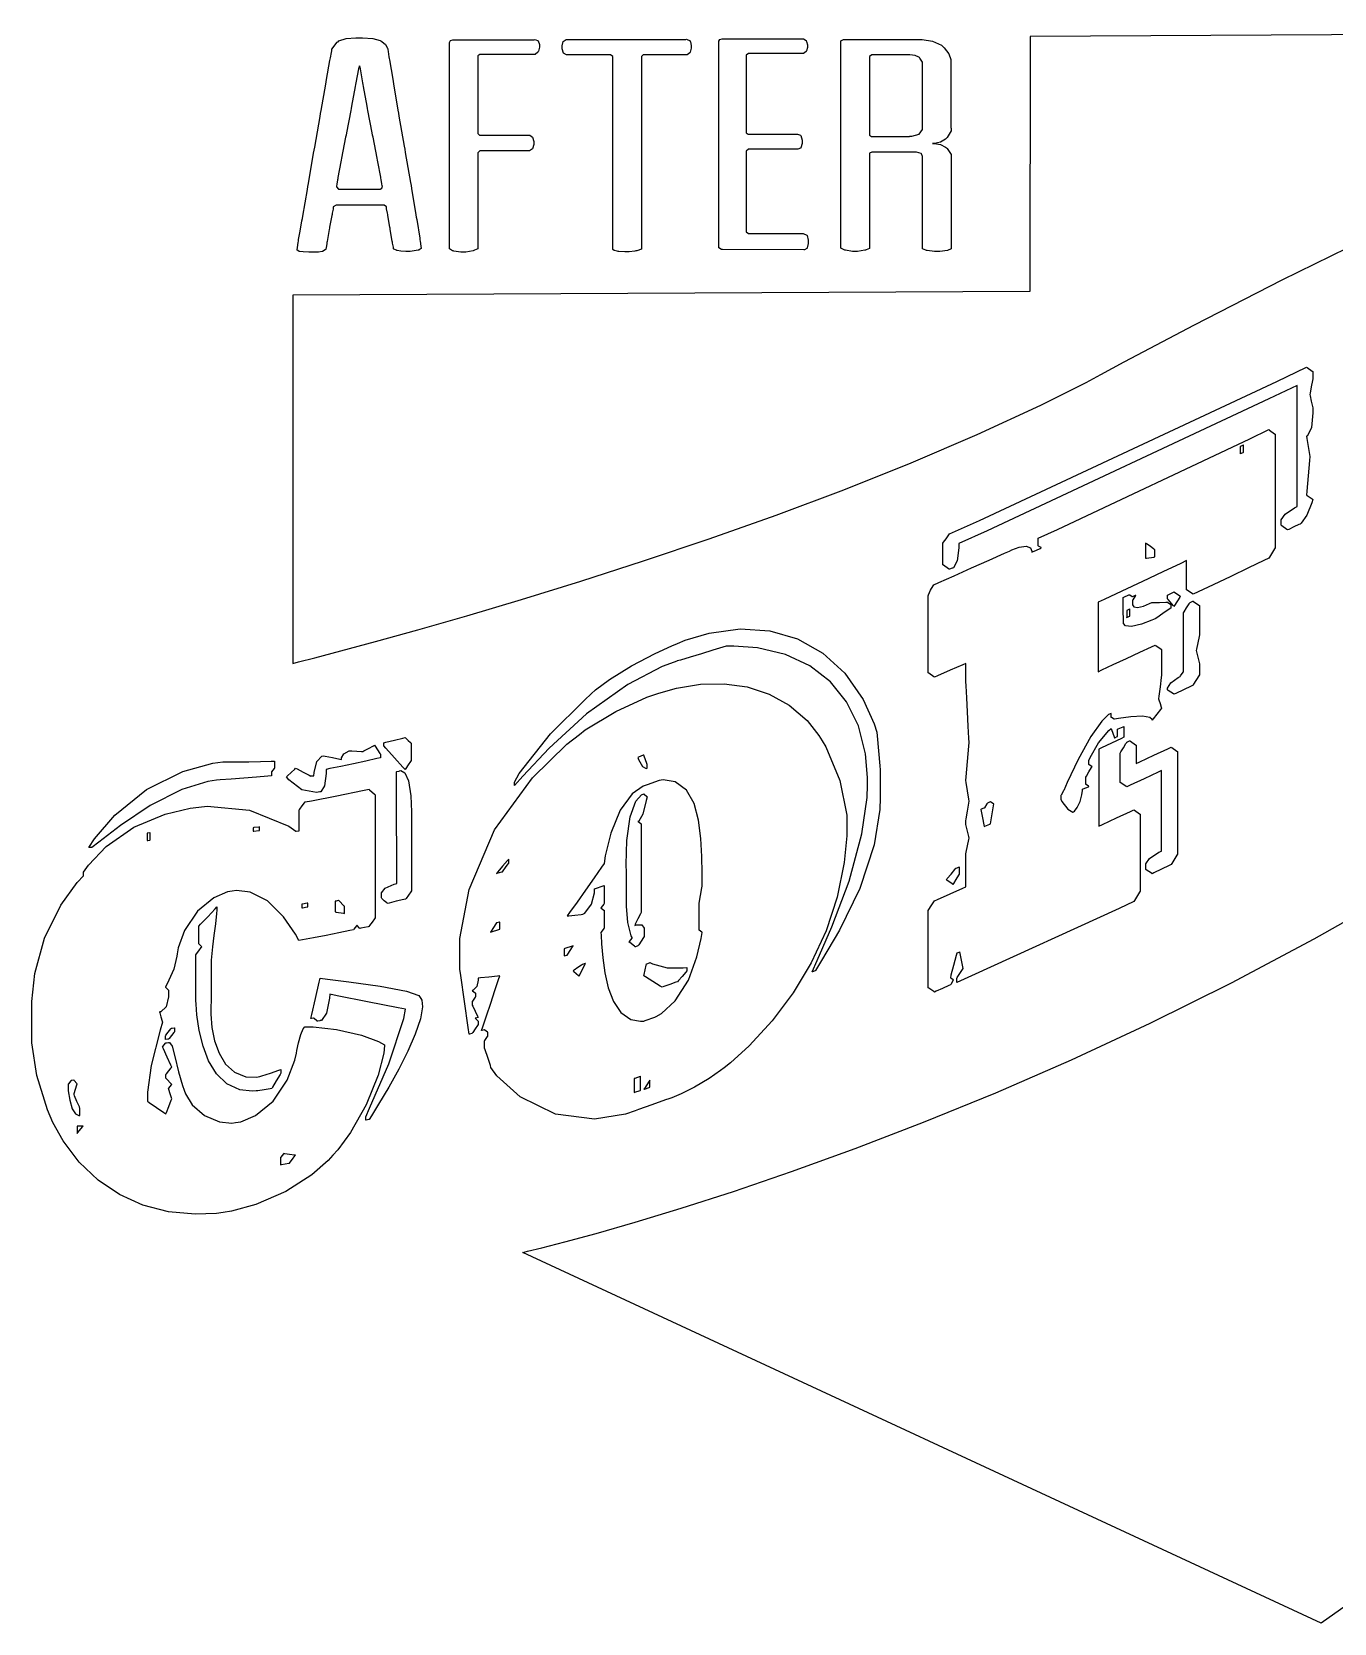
# Model space of a CAD drawing. Extents: x 65 to 293, y 45 to 314.
# Drawn here: x 65.6 to 181.3, y 45.1 to 186.5 of the extents above; entities that cross this region are included whole.
import ezdxf

# ---------------------------------------------------------------- set-up
doc = ezdxf.new("R2010")
doc.units = 0
doc.header["$MEASUREMENT"] = 0

msp = doc.modelspace()

# ---------------------------------------------------------------- linework, layer by layer
at = {"color": 40}
for points in [[(229.235, 186.513), (154.27, 186.09), (154.234, 163.442), (88.7596, 163.124), (88.7596, 130.387), (88.7596, 130.387), (89.2623, 130.514), (90.715, 130.885), (93.0257, 131.491), (96.1072, 132.322), (99.8664, 133.367), (104.218, 134.616), (109.07, 136.059), (114.336, 137.685), (119.923, 139.485), (125.742, 141.447), (131.706, 143.563), (137.724, 145.821), (143.706, 148.211), (149.564, 150.721), (155.208, 153.345), (159.229, 155.36), (160.55, 156.068), (162.624, 157.185), (168.879, 160.475), (176.667, 164.458), (183.917, 168.035)], [(269.486, 108.267), (180.129, 45.0854), (109.185, 78.0341), (109.185, 78.0341), (109.185, 78.0341), (109.619, 78.136), (110.885, 78.4447), (112.934, 78.9725), (115.713, 79.7278), (119.169, 80.7212), (123.249, 81.9616), (127.901, 83.4609), (133.076, 85.2276), (138.719, 87.2712), (144.779, 89.6013), (151.204, 92.2306), (157.94, 95.1646), (164.937, 98.4169), (172.143, 101.995), (179.506, 105.912), (185.123, 109.079)]]:
    msp.add_lwpolyline(points, dxfattribs=at)
at = {"color": 7}
for points in [[(94.6506, 185.984), (94.9523, 185.984), (95.8578, 185.91), (96.5108, 185.746), (96.5909, 185.702), (96.6791, 185.649), (96.9959, 185.377), (97.1723, 185.068), (97.1903, 184.996), (97.1903, 184.937), (97.2206, 184.759), (97.3046, 184.282), (97.3307, 184.15), (97.3571, 184.018), (97.6478, 182.316), (97.6835, 182.104), (97.718, 181.893), (98.0983, 179.546), (98.1424, 179.281), (98.1865, 179.017), (98.6536, 176.346), (98.7076, 176.072), (98.7517, 175.799), (99.2269, 173.118), (99.271, 172.861), (99.3151, 172.597), (99.6943, 170.251), (99.7299, 170.039), (99.7645, 169.836), (100.03, 168.161), (100.048, 168.028), (100.065, 167.906), (100.127, 167.455), (100.153, 167.253), (100.153, 167.253), (100.153, 167.253), (99.9864, 167.128), (99.9423, 167.11), (99.8982, 167.094), (99.1898, 167.004), (98.9542, 167.004), (98.8039, 167.004), (98.3576, 167.028), (98.0362, 167.068), (98.002, 167.076), (97.966, 167.094), (97.7276, 167.209), (97.7194, 167.217), (97.7194, 167.217), (97.6919, 167.372), (97.6298, 167.72), (97.6133, 167.816), (97.5953, 167.914), (97.4189, 168.936), (97.4026, 169.051), (97.3847, 169.166), (97.2069, 170.189), (97.1903, 170.285), (97.1723, 170.384), (97.0841, 170.787), (97.0841, 170.921), (97.0746, 170.957), (96.8692, 171.097), (96.8015, 171.097), (92.7104, 171.097), (92.6222, 171.097), (92.3576, 170.965), (92.3576, 170.921), (92.3576, 170.762), (92.268, 170.384), (92.2514, 170.285), (92.2334, 170.189), (92.0214, 169.166), (92.0048, 169.051), (91.9868, 168.936), (91.809, 167.88), (91.7924, 167.782), (91.7744, 167.685), (91.7127, 167.337), (91.6862, 167.181), (91.6862, 167.181), (91.6767, 167.164), (91.4495, 167.022), (91.4054, 167.004), (91.3694, 166.988), (91.0332, 166.944), (90.5178, 166.934), (90.3471, 166.934), (90.1788, 166.934), (89.6758, 166.958), (89.3576, 166.996), (89.323, 167.004), (89.2874, 167.014), (89.1466, 167.113), (89.1466, 167.146), (89.1466, 167.146), (89.1727, 167.35), (89.2348, 167.799), (89.2528, 167.922), (89.2694, 168.046), (89.4016, 168.796), (89.5696, 169.722), (89.6056, 169.933), (89.6401, 170.137), (90.0546, 172.49), (90.0987, 172.755), (90.1428, 173.02), (90.6103, 175.719), (90.6639, 176), (90.708, 176.275), (91.1849, 178.983), (91.229, 179.247), (91.2731, 179.512), (91.6862, 181.866), (91.7222, 182.069), (91.7568, 182.281), (92.0475, 183.957), (92.075, 184.08), (92.1011, 184.212), (92.184, 184.671), (92.2154, 184.836), (92.2154, 184.892), (92.2334, 184.971), (92.7005, 185.587), (92.7806, 185.631), (92.8592, 185.703), (93.4903, 185.914), (94.3599, 185.984), (94.6506, 185.984)], [(110.666, 185.279), (110.666, 185.146), (110.578, 184.793), (110.56, 184.749), (110.542, 184.705), (110.29, 184.503), (110.207, 184.503), (105.445, 184.503), (105.383, 184.503), (105.198, 184.37), (105.198, 184.326), (105.198, 177.517), (105.198, 177.473), (105.356, 177.341), (105.41, 177.341), (109.75, 177.341), (109.828, 177.341), (110.067, 177.161), (110.173, 176.768), (110.173, 176.635), (110.173, 176.505), (110.061, 176.112), (109.801, 175.93), (109.714, 175.93), (105.445, 175.93), (105.383, 175.93), (105.198, 175.773), (105.198, 175.719), (105.198, 167.287), (105.198, 167.235), (104.906, 167.094), (104.845, 167.076), (104.783, 167.05), (104.142, 166.934), (103.929, 166.934), (103.699, 166.934), (103.072, 167.024), (103.011, 167.04), (102.957, 167.058), (102.694, 167.23), (102.694, 167.287), (102.694, 185.525), (102.694, 185.578), (102.777, 185.733), (102.979, 185.808), (103.047, 185.808), (110.207, 185.808), (110.284, 185.826), (110.556, 185.716), (110.666, 185.389), (110.666, 185.279)], [(124.072, 185.667), (124.088, 185.633), (124.142, 185.288), (124.142, 185.172), (124.142, 185.05), (124.054, 184.715), (124.037, 184.679), (124.019, 184.645), (123.793, 184.467), (123.719, 184.467), (119.944, 184.467), (119.891, 184.467), (119.732, 184.335), (119.732, 184.29), (119.732, 167.253), (119.732, 167.2), (119.318, 167.05), (119.239, 167.04), (119.159, 167.024), (118.637, 166.97), (118.463, 166.97), (118.259, 166.97), (117.73, 166.996), (117.651, 167.004), (117.571, 167.014), (117.303, 167.068), (117.192, 167.153), (117.192, 167.181), (117.192, 184.29), (117.192, 184.335), (116.98, 184.467), (116.91, 184.467), (113.171, 184.467), (113.079, 184.467), (112.804, 184.631), (112.677, 185.011), (112.677, 185.138), (112.677, 185.27), (112.787, 185.663), (113.047, 185.844), (113.135, 185.844), (123.685, 185.844), (123.737, 185.853), (124.054, 185.703), (124.072, 185.667)], [(134.444, 168.415), (134.461, 168.399), (134.549, 167.99), (134.549, 167.852), (134.549, 167.711), (134.461, 167.314), (134.444, 167.287), (134.426, 167.261), (134.228, 167.146), (134.162, 167.146), (126.93, 167.181), (126.85, 167.181), (126.611, 167.313), (126.611, 167.357), (126.611, 185.631), (126.611, 185.68), (126.694, 185.821), (126.897, 185.878), (126.964, 185.878), (134.056, 185.878), (134.134, 185.878), (134.355, 185.729), (134.372, 185.702), (134.39, 185.667), (134.479, 185.35), (134.479, 185.244), (134.479, 185.13), (134.39, 184.821), (134.372, 184.785), (134.355, 184.751), (134.13, 184.573), (134.056, 184.573), (129.293, 184.573), (129.231, 184.573), (129.046, 184.441), (129.046, 184.397), (129.046, 177.588), (129.046, 177.544), (129.203, 177.411), (129.257, 177.411), (133.597, 177.411), (133.597, 177.411), (133.852, 177.324), (133.879, 177.307), (133.905, 177.289), (134.02, 176.88), (134.02, 176.742), (134.02, 176.601), (133.905, 176.195), (133.879, 176.177), (133.852, 176.16), (133.634, 176.072), (133.562, 176.072), (129.329, 176.072), (129.257, 176.072), (129.046, 175.913), (129.046, 175.86), (129.046, 168.768), (129.046, 168.724), (129.257, 168.592), (129.329, 168.592), (134.056, 168.592), (134.108, 168.576), (134.426, 168.433), (134.444, 168.415)], [(147.249, 177.94), (147.249, 177.72), (146.896, 177.13), (146.826, 177.058), (146.754, 176.98), (146.301, 176.711), (145.767, 176.601), (145.591, 176.601), (145.767, 176.601), (146.301, 176.5), (146.754, 176.275), (146.826, 176.213), (146.896, 176.152), (147.249, 175.616), (147.249, 175.437), (147.249, 167.287), (147.249, 167.233), (146.935, 167.068), (146.244, 167.004), (146.014, 167.004), (145.776, 167.004), (145.123, 167.068), (145.062, 167.076), (145, 167.094), (144.709, 167.239), (144.709, 167.287), (144.709, 175.331), (144.709, 175.419), (144.621, 175.667), (144.603, 175.683), (144.585, 175.711), (144.176, 175.824), (144.04, 175.824), (140.265, 175.824), (140.193, 175.824), (139.983, 175.719), (139.983, 175.683), (139.983, 167.287), (139.983, 167.243), (139.69, 167.128), (139.63, 167.11), (139.568, 167.094), (138.926, 167.004), (138.712, 167.004), (138.482, 167.004), (137.848, 167.094), (137.796, 167.11), (137.734, 167.128), (137.443, 167.275), (137.443, 167.323), (137.443, 185.667), (137.443, 185.711), (137.68, 185.844), (137.76, 185.844), (144.356, 185.844), (144.668, 185.844), (145.603, 185.685), (146.385, 185.315), (146.509, 185.208), (146.631, 185.104), (147.046, 184.565), (147.215, 184.042), (147.215, 183.867), (147.215, 177.94), (147.249, 177.94)], [(143.545, 177.235), (143.763, 177.235), (144.418, 177.421), (144.709, 177.838), (144.709, 177.976), (144.709, 183.691), (144.709, 183.823), (144.471, 184.186), (144.427, 184.22), (144.382, 184.264), (144.038, 184.41), (143.589, 184.467), (143.44, 184.467), (140.265, 184.467), (140.193, 184.467), (139.983, 184.335), (139.983, 184.29), (139.983, 177.377), (139.983, 177.333), (140.167, 177.201), (140.229, 177.201), (143.545, 177.201), (143.545, 177.235)], [(96.4487, 172.544), (96.5055, 172.544), (96.6777, 172.619), (96.7133, 172.782), (96.6971, 172.825), (96.6971, 172.825), (96.6692, 173.003), (96.6075, 173.392), (96.5909, 173.496), (96.5729, 173.603), (96.3069, 174.952), (96.2724, 175.118), (96.2462, 175.286), (95.8935, 177.139), (95.8494, 177.341), (95.8137, 177.545), (95.425, 179.512), (95.3904, 179.704), (95.3548, 179.899), (95.0295, 181.663), (95.0034, 181.821), (94.9759, 181.981), (94.773, 183.216), (94.7568, 183.304), (94.7469, 183.34), (94.6849, 183.48), (94.6849, 183.48), (94.6753, 183.472), (94.6146, 183.347), (94.6146, 183.304), (94.5967, 183.216), (94.3666, 181.981), (94.3321, 181.821), (94.306, 181.663), (93.9793, 179.899), (93.9451, 179.704), (93.9091, 179.512), (93.5302, 177.545), (93.4861, 177.341), (93.442, 177.139), (93.0892, 175.286), (93.0631, 175.118), (93.0356, 174.952), (92.771, 173.576), (92.7446, 173.46), (92.7269, 173.356), (92.6648, 172.967), (92.6401, 172.791), (92.6401, 172.791), (92.6401, 172.73), (92.8247, 172.544), (92.8867, 172.544), (96.4487, 172.544)], [(147.108, 141.887), (149.771, 143.077), (176.195, 155.443), (178.822, 156.704), (178.875, 156.669), (179.334, 156.361), (179.388, 156.317), (179.388, 156.158), (179.388, 155.801), (179.388, 155.681), (179.36, 155.54), (179.246, 154.976), (179.131, 154.412), (179.105, 154.27), (179.131, 154.156), (179.246, 153.688), (179.36, 153.221), (179.388, 153.106), (179.388, 152.663), (179.25, 151.334), (178.919, 150.61), (178.822, 150.566), (178.849, 150.381), (178.963, 149.654), (179.077, 148.942), (179.105, 148.766), (179.077, 148.423), (178.963, 147.056), (178.849, 145.689), (178.822, 145.344), (178.875, 145.31), (179.334, 145), (179.388, 144.956), (179.299, 144.665), (178.835, 143.546), (178.355, 142.849), (178.259, 142.769), (178.143, 142.717), (177.694, 142.506), (177.245, 142.294), (177.13, 142.24), (177.076, 142.284), (176.617, 142.619), (176.565, 142.663), (176.565, 142.743), (176.565, 142.922), (176.565, 142.981), (176.565, 143.147), (176.912, 143.638), (177.738, 144.207), (177.976, 144.322), (177.976, 147.012), (177.976, 153.064), (177.976, 155.082), (175.479, 153.891), (150.442, 142.171), (147.92, 141.041), (147.92, 140.659), (147.782, 139.511), (147.452, 138.89), (147.355, 138.854), (147.327, 138.846), (147.099, 138.757), (147.072, 138.748), (147.019, 138.792), (146.561, 139.101), (146.509, 139.135), (146.509, 139.379), (146.509, 140.106), (146.509, 140.834), (146.509, 141.075), (146.57, 141.147), (146.808, 141.456), (147.046, 141.799), (147.108, 141.887)], [(145.697, 137.371), (146.148, 137.574), (147.504, 138.179), (149.067, 138.872), (150.628, 139.565), (151.984, 140.168), (152.436, 140.37), (152.644, 140.466), (153.294, 140.702), (153.912, 140.794), (154.285, 140.649), (154.41, 140.361), (154.41, 140.265), (154.489, 140.301), (154.821, 140.445), (155.17, 140.608), (155.258, 140.652), (155.23, 140.67), (155.002, 140.812), (154.976, 140.829), (154.976, 140.997), (154.976, 141.374), (154.976, 141.5), (156.686, 142.294), (173.769, 150.345), (175.471, 151.165), (175.524, 151.121), (175.982, 150.786), (176.036, 150.742), (176.036, 148.22), (176.036, 142.544), (176.036, 140.652), (175.982, 140.564), (175.524, 139.824), (175.471, 139.736), (175.019, 139.517), (173.664, 138.862), (172.102, 138.118), (170.539, 137.379), (169.184, 136.738), (168.734, 136.525), (168.68, 136.561), (168.221, 136.879), (168.169, 136.914), (168.169, 137.238), (168.169, 138.206), (168.169, 139.194), (168.169, 139.524), (167.641, 139.276), (166.056, 138.529), (164.235, 137.672), (162.414, 136.816), (160.83, 136.069), (160.302, 135.819), (160.302, 135.048), (160.302, 132.733), (160.302, 130.418), (160.302, 129.646), (160.639, 129.806), (161.656, 130.284), (162.829, 130.828), (164.007, 131.373), (165.038, 131.851), (165.383, 132.009), (165.435, 131.975), (165.892, 131.658), (165.946, 131.622), (165.946, 131.335), (165.946, 130.476), (165.946, 129.615), (165.946, 129.329), (165.92, 129.118), (165.806, 128.288), (165.691, 127.459), (165.665, 127.247), (165.691, 127.158), (165.806, 126.824), (165.92, 126.489), (165.946, 126.401), (165.858, 126.296), (165.523, 125.871), (165.188, 125.448), (165.1, 125.342), (165.1, 125.404), (164.888, 125.587), (164.257, 125.683), (163.209, 125.626), (162.111, 125.476), (161.749, 125.413), (161.721, 125.43), (161.492, 125.572), (161.466, 125.589), (161.466, 125.677), (161.466, 125.876), (161.466, 125.942), (161.228, 125.835), (160.627, 125.256), (159.644, 123.883), (158.524, 121.83), (157.565, 119.789), (157.269, 119.098), (157.241, 119.054), (157.012, 118.684), (156.986, 118.64), (156.986, 118.561), (156.986, 118.382), (156.986, 118.321), (157.074, 118.118), (157.603, 117.414), (158.061, 117.166), (158.115, 117.192), (158.215, 117.259), (158.449, 117.567), (158.706, 118.12), (158.869, 118.711), (158.926, 119.08), (158.926, 119.203), (158.979, 119.231), (159.438, 119.425), (159.492, 119.451), (159.464, 119.469), (159.235, 119.61), (159.209, 119.628), (159.209, 119.786), (159.209, 120.143), (159.209, 120.261), (159.261, 120.359), (159.49, 120.738), (159.719, 121.118), (159.772, 121.215), (159.746, 121.233), (159.518, 121.374), (159.492, 121.392), (159.492, 121.48), (159.492, 121.678), (159.492, 121.744), (159.606, 122.035), (160.332, 123.332), (161.254, 124.416), (161.466, 124.601), (161.492, 124.513), (161.607, 124.178), (161.721, 123.843), (161.749, 123.755), (161.775, 123.764), (162.004, 123.879), (162.031, 123.895), (162.031, 124.055), (162.031, 124.412), (162.031, 124.531), (162.083, 124.558), (162.541, 124.751), (162.595, 124.777), (162.595, 124.54), (162.595, 124.004), (162.595, 123.825), (162.374, 123.72), (161.484, 123.296), (160.594, 122.873), (160.373, 122.767), (160.373, 121.908), (160.373, 119.333), (160.373, 116.776), (160.373, 115.923), (160.682, 116.065), (161.925, 116.647), (163.168, 117.228), (163.477, 117.369), (163.529, 117.335), (163.988, 117.017), (164.042, 116.982), (164.042, 116.13), (164.042, 113.573), (164.042, 110.997), (164.042, 110.137), (163.988, 110.049), (163.529, 109.309), (163.477, 109.221), (162.172, 108.613), (149.057, 102.606), (147.744, 102.023), (147.744, 102.111), (147.744, 102.31), (147.744, 102.376), (147.796, 102.464), (148.025, 102.817), (148.253, 103.17), (148.307, 103.258), (148.281, 103.408), (148.167, 103.999), (148.052, 104.59), (148.026, 104.739), (147.998, 104.731), (147.77, 104.644), (147.744, 104.635), (147.69, 104.414), (147.461, 103.54), (147.231, 102.666), (147.179, 102.446), (147.205, 102.43), (147.434, 102.288), (147.461, 102.27), (147.434, 102.225), (147.205, 101.856), (147.179, 101.812), (147.037, 101.75), (146.473, 101.495), (145.908, 101.239), (145.767, 101.177), (145.714, 101.221), (145.256, 101.53), (145.204, 101.564), (145.204, 102.417), (145.204, 104.975), (145.204, 107.55), (145.204, 108.409), (145.256, 108.497), (145.485, 108.85), (145.714, 109.203), (145.767, 109.291), (146.049, 109.415), (147.173, 109.908), (148.281, 110.403), (148.555, 110.526), (148.555, 110.892), (148.555, 111.99), (148.555, 113.089), (148.555, 113.454), (148.582, 113.596), (148.696, 114.16), (148.81, 114.724), (148.836, 114.865), (148.81, 114.989), (148.696, 115.465), (148.582, 115.941), (148.555, 116.064), (148.555, 116.144), (148.555, 116.321), (148.555, 116.381), (148.582, 116.557), (148.696, 117.263), (148.81, 117.968), (148.836, 118.145), (148.81, 118.331), (148.696, 119.063), (148.582, 119.796), (148.555, 119.98), (148.582, 120.315), (148.696, 121.66), (148.81, 123.023), (148.836, 123.366), (148.819, 123.729), (148.762, 124.816), (148.696, 126.066), (148.628, 127.316), (148.572, 128.403), (148.555, 128.764), (148.555, 128.971), (148.555, 129.589), (148.555, 130.189), (148.555, 130.387), (148.273, 130.265), (147.147, 129.77), (146.04, 129.276), (145.767, 129.153), (145.714, 129.197), (145.256, 129.505), (145.204, 129.54), (145.204, 130.393), (145.204, 132.949), (145.204, 135.526), (145.204, 136.385), (145.238, 136.49), (145.411, 136.892), (145.635, 137.275), (145.697, 137.371)], [(172.931, 149.648), (172.931, 149.49), (172.931, 149.133), (172.931, 149.013), (172.957, 149.031), (173.186, 149.138), (173.214, 149.155), (173.214, 149.315), (173.214, 149.672), (173.214, 149.79), (173.186, 149.772), (172.957, 149.658), (172.931, 149.648)], [(164.501, 141.075), (164.501, 140.909), (164.501, 140.406), (164.501, 139.904), (164.501, 139.736), (164.589, 139.746), (165.258, 139.832), (165.347, 139.84), (165.347, 140.001), (165.347, 140.357), (165.347, 140.476), (165.267, 140.538), (164.936, 140.79), (164.589, 141.023), (164.501, 141.075)], [(162.524, 136.242), (162.577, 136.27), (163.036, 136.463), (163.09, 136.489), (163.116, 136.473), (163.344, 136.331), (163.372, 136.313), (163.398, 136.323), (163.627, 136.438), (163.653, 136.455), (163.627, 136.411), (163.398, 136.04), (163.372, 135.996), (163.372, 135.908), (163.372, 135.709), (163.372, 135.643), (163.372, 135.587), (163.477, 135.413), (163.794, 135.357), (164.323, 135.479), (164.882, 135.7), (165.064, 135.783), (165.24, 135.783), (165.77, 135.789), (166.333, 135.811), (166.475, 135.819), (166.502, 135.803), (166.73, 135.661), (166.758, 135.643), (166.758, 135.555), (166.758, 135.357), (166.758, 135.29), (166.616, 135.194), (166.056, 134.815), (165.515, 134.436), (165.383, 134.338), (165.079, 134.213), (164.152, 133.882), (163.27, 133.672), (162.738, 133.708), (162.56, 133.916), (162.56, 133.985), (162.55, 134.206), (162.529, 135.102), (162.524, 135.957), (162.524, 136.242)], [(166.475, 136.455), (166.528, 136.482), (166.987, 136.711), (167.04, 136.737), (167.092, 136.703), (167.551, 136.385), (167.605, 136.349), (167.551, 136.26), (167.092, 135.519), (167.04, 135.431), (166.987, 135.503), (166.528, 136.066), (166.475, 136.136), (166.475, 136.216), (166.475, 136.396), (166.475, 136.455)], [(168.451, 135.783), (168.477, 135.793), (168.706, 135.909), (168.734, 135.926), (168.786, 135.891), (169.244, 135.573), (169.297, 135.537), (169.297, 135.208), (169.297, 134.22), (169.297, 133.251), (169.297, 132.927), (169.271, 132.786), (169.157, 132.221), (169.043, 131.658), (169.017, 131.516), (169.043, 131.402), (169.157, 130.934), (169.271, 130.467), (169.297, 130.351), (169.297, 130.105), (169.297, 129.55), (169.297, 129.363), (169.244, 129.275), (168.786, 128.535), (168.734, 128.447), (168.566, 128.368), (167.886, 128.042), (167.207, 127.715), (167.04, 127.635), (166.987, 127.671), (166.528, 127.988), (166.475, 128.022), (166.475, 128.184), (166.762, 128.663), (167.419, 129.135), (167.605, 129.223), (167.632, 129.267), (167.86, 129.602), (167.886, 129.646), (167.886, 129.997), (167.886, 131.047), (167.886, 132.257), (167.886, 133.466), (167.886, 134.517), (167.886, 134.867), (167.939, 134.955), (168.155, 135.314), (168.389, 135.687), (168.451, 135.783)], [(162.843, 135.078), (162.843, 134.92), (162.843, 134.564), (162.843, 134.444), (162.869, 134.454), (163.098, 134.568), (163.124, 134.585), (163.124, 134.745), (163.124, 135.102), (163.124, 135.22), (163.088, 135.203), (162.869, 135.088), (162.843, 135.078)], [(122.943, 132.151), (123.621, 132.438), (125.752, 133.07), (128.502, 133.442), (131.141, 133.271), (133.61, 132.558), (135.851, 131.301), (137.811, 129.503), (139.43, 127.164), (140.415, 125.027), (140.652, 124.284), (140.678, 123.949), (140.793, 122.608), (140.907, 121.269), (140.935, 120.933), (140.935, 120.617), (140.935, 119.668), (140.935, 118.737), (140.935, 118.427), (140.922, 117.387), (140.422, 114.268), (139.145, 110.371), (137.323, 106.666), (135.738, 103.966), (135.184, 103.081), (135.157, 103.073), (134.928, 102.985), (134.902, 102.975), (135.341, 103.969), (136.635, 106.96), (138.187, 111.042), (139.323, 115.234), (139.787, 118.474), (139.806, 119.556), (139.819, 120.253), (139.627, 122.345), (139.004, 124.82), (137.958, 126.962), (136.515, 128.747), (134.699, 130.156), (132.532, 131.166), (130.04, 131.755), (127.943, 131.922), (127.247, 131.903), (126.954, 131.815), (126.082, 131.546), (125.076, 131.239), (124.072, 130.937), (123.198, 130.682), (122.907, 130.598), (122.881, 130.59), (122.652, 130.502), (122.626, 130.492), (121.561, 130.099), (118.52, 128.506), (114.86, 125.893), (111.537, 122.838), (109.197, 120.369), (108.443, 119.521), (108.443, 119.601), (108.443, 119.779), (108.443, 119.838), (108.858, 120.606), (111.649, 124.112), (114.705, 127.14), (115.252, 127.67), (115.637, 128.02), (116.9, 128.951), (118.86, 130.163), (120.937, 131.249), (122.435, 131.94), (122.943, 132.151)], [(120.756, 127.565), (121.267, 127.752), (122.849, 128.186), (124.973, 128.53), (127.083, 128.57), (129.129, 128.288), (131.068, 127.663), (132.855, 126.672), (134.441, 125.295), (135.497, 123.985), (135.783, 123.508), (136.11, 122.971), (137.367, 119.972), (137.972, 116.882), (137.972, 115.852), (137.972, 115.062), (137.753, 112.689), (137.126, 109.6), (136.131, 106.616), (134.809, 103.77), (133.201, 101.097), (131.348, 98.6275), (129.29, 96.3979), (127.649, 94.8972), (127.07, 94.4383), (126.751, 94.1903), (125.747, 93.4985), (124.459, 92.7322), (123.25, 92.1329), (122.441, 91.7885), (122.167, 91.6862), (121.867, 91.5818), (120.667, 91.1585), (119.467, 90.7341), (119.169, 90.6279), (118.318, 90.3097), (115.569, 89.8853), (112.103, 90.3168), (108.968, 91.864), (106.899, 93.7383), (106.363, 94.4742), (106.309, 94.6506), (106.08, 95.352), (105.85, 96.0356), (105.797, 96.2021), (105.797, 96.362), (105.797, 96.719), (105.797, 96.8375), (105.824, 96.8816), (106.052, 97.2164), (106.08, 97.2605), (106.08, 97.3406), (106.08, 97.5198), (106.08, 97.579), (106.052, 97.6051), (105.824, 97.7995), (105.797, 97.8256), (105.771, 97.8172), (105.543, 97.765), (105.517, 97.7554), (105.628, 98.0818), (105.963, 99.0618), (106.339, 100.189), (106.71, 101.317), (107.031, 102.297), (107.138, 102.622), (106.944, 102.596), (106.186, 102.505), (105.427, 102.43), (105.234, 102.412), (105.234, 102.225), (105.102, 101.666), (104.793, 101.345), (104.705, 101.317), (104.731, 101.291), (104.96, 101.098), (104.987, 101.071), (104.987, 100.992), (104.987, 100.814), (104.987, 100.754), (104.96, 100.71), (104.731, 100.373), (104.705, 100.329), (104.705, 100.251), (104.705, 100.073), (104.705, 100.013), (104.757, 99.9077), (104.968, 99.4668), (105.18, 99.0244), (105.234, 98.9182), (105.206, 98.9101), (104.977, 98.8579), (104.951, 98.848), (104.977, 98.8219), (105.206, 98.6289), (105.234, 98.6014), (105.234, 98.5227), (105.234, 98.3449), (105.234, 98.2846), (105.18, 98.2059), (104.968, 97.8958), (104.757, 97.5872), (104.705, 97.5071), (104.677, 97.499), (104.448, 97.4467), (104.422, 97.4369), (104.342, 98.02), (104.016, 100.331), (103.689, 102.642), (103.61, 103.223), (103.61, 103.542), (103.61, 104.255), (103.61, 104.492), (103.604, 105.942), (104.417, 110.291), (106.671, 115.579), (110.049, 120.22), (113.104, 123.215), (114.23, 124.072), (114.741, 124.468), (117.453, 126.122), (120.217, 127.371), (120.756, 127.565)], [(91.4756, 122.167), (91.634, 122.133), (92.2736, 122.009), (92.9294, 121.885), (93.0974, 121.849), (93.0974, 121.977), (93.3041, 122.357), (93.7768, 122.6), (93.9091, 122.626), (94.0139, 122.618), (94.4383, 122.59), (94.8612, 122.564), (94.9674, 122.554), (95.0722, 122.608), (95.4966, 122.825), (95.9196, 123.059), (96.0258, 123.119), (96.0783, 123.041), (96.2903, 122.714), (96.5013, 122.388), (96.5549, 122.308), (96.5549, 122.229), (96.5549, 122.052), (96.5549, 121.991), (96.2297, 121.921), (95.2542, 121.708), (94.138, 121.467), (93.0219, 121.231), (92.0461, 121.032), (91.7222, 120.967), (91.7222, 120.604), (91.5843, 119.513), (91.2537, 118.974), (91.1571, 118.956), (90.8748, 118.904), (89.5696, 119.138), (88.4054, 120.025), (88.1944, 120.297), (88.2731, 120.377), (88.5994, 120.686), (88.9261, 120.995), (89.0062, 121.073), (89.1385, 121.003), (89.6758, 120.72), (90.2148, 120.439), (90.3471, 120.367), (90.3732, 120.377), (90.5633, 120.403), (90.6279, 120.403), (90.6459, 120.678), (90.8925, 121.67), (91.3515, 122.151), (91.4756, 122.167)], [(96.8375, 123.332), (97.0305, 123.376), (97.7896, 123.548), (98.5478, 123.737), (98.7418, 123.789), (98.7944, 123.737), (99.0064, 123.544), (99.2173, 123.349), (99.271, 123.296), (99.271, 123.099), (99.271, 122.508), (99.271, 121.936), (99.271, 121.744), (99.2173, 121.666), (99.0064, 121.356), (98.7944, 121.047), (98.7418, 120.967), (98.5478, 121.171), (97.7896, 121.995), (97.0305, 122.838), (96.8375, 123.049), (96.8375, 123.121), (96.8375, 123.279), (96.8375, 123.332)], [(162.843, 123.366), (162.869, 123.376), (163.098, 123.49), (163.124, 123.508), (163.176, 123.474), (163.635, 123.155), (163.689, 123.119), (163.689, 122.914), (163.689, 122.295), (163.689, 121.696), (163.689, 121.496), (163.998, 121.646), (165.24, 122.233), (166.485, 122.803), (166.794, 122.943), (166.846, 122.908), (167.303, 122.59), (167.357, 122.554), (167.357, 120.271), (167.357, 115.132), (167.357, 113.418), (167.303, 113.33), (166.846, 112.588), (166.794, 112.5), (166.625, 112.422), (165.946, 112.095), (165.267, 111.77), (165.1, 111.69), (165.046, 111.726), (164.587, 112.043), (164.535, 112.077), (164.535, 112.157), (164.535, 112.336), (164.535, 112.396), (164.535, 112.559), (164.882, 113.049), (165.708, 113.596), (165.946, 113.701), (165.946, 114.596), (165.946, 117.282), (165.946, 119.968), (165.946, 120.862), (165.637, 120.712), (164.394, 120.126), (163.152, 119.557), (162.843, 119.415), (162.789, 119.451), (162.33, 119.769), (162.278, 119.804), (162.278, 120.135), (162.278, 121.123), (162.278, 122.091), (162.278, 122.414), (162.33, 122.512), (162.547, 122.891), (162.781, 123.27), (162.843, 123.366)], [(82.55, 121.638), (82.8573, 121.638), (83.7819, 121.64), (84.8431, 121.648), (85.9028, 121.668), (86.8274, 121.697), (87.1361, 121.708), (87.1361, 121.55), (87.1361, 121.193), (87.1361, 121.073), (87.1086, 121.039), (86.8796, 120.756), (86.8535, 120.72), (86.8535, 120.642), (86.8535, 120.464), (86.8535, 120.403), (86.5258, 120.374), (85.5458, 120.283), (84.4187, 120.183), (83.2915, 120.096), (82.3115, 120.033), (81.9848, 120.015), (81.1982, 119.893), (78.8956, 119.163), (76.0758, 117.745), (73.4427, 115.963), (71.538, 114.51), (70.9083, 114.017), (70.8367, 114.017), (70.6783, 114.017), (70.6258, 114.017), (71.1316, 114.784), (72.9548, 116.881), (75.7671, 119.164), (78.9891, 120.781), (81.6472, 121.529), (82.55, 121.638)], [(119.415, 122.025), (119.485, 121.841), (119.82, 121.233), (120.155, 121.047), (120.227, 121.073), (120.227, 121.153), (120.227, 121.332), (120.227, 121.392), (120.2, 121.48), (120.085, 121.815), (119.971, 122.149), (119.944, 122.238), (119.891, 122.221), (119.467, 122.043), (119.415, 122.025)], [(97.966, 120.756), (97.9921, 120.766), (98.2211, 120.818), (98.2486, 120.826), (98.3477, 120.851), (98.7118, 120.669), (99.0424, 119.932), (99.241, 118.619), (99.3069, 117.205), (99.3069, 116.733), (99.3069, 115.911), (99.3069, 113.44), (99.3069, 110.99), (99.3069, 110.173), (99.2533, 110.094), (99.0424, 109.79), (98.83, 109.503), (98.7778, 109.431), (98.6095, 109.397), (97.9523, 109.238), (97.313, 109.08), (97.1543, 109.044), (97.1007, 109.098), (96.8897, 109.291), (96.6777, 109.485), (96.6251, 109.538), (96.6251, 109.618), (96.6251, 109.795), (96.6251, 109.854), (96.6251, 109.994), (96.9684, 110.411), (97.7717, 110.756), (98.002, 110.808), (97.9921, 111.628), (97.966, 118.474), (97.966, 120.756)], [(80.3973, 117.615), (81.1555, 117.704), (84.9037, 117.335), (88.4054, 115.905), (89.0404, 115.465), (89.0669, 115.474), (89.2584, 115.499), (89.323, 115.499), (89.323, 115.733), (89.323, 116.435), (89.323, 117.136), (89.323, 117.369), (89.3755, 117.44), (89.5876, 117.722), (89.7985, 118.004), (89.8521, 118.074), (90.4159, 118.181), (92.6786, 118.613), (94.9593, 119.08), (95.5326, 119.203), (95.5848, 119.151), (96.0078, 118.754), (96.0617, 118.71), (96.0617, 115.976), (96.0617, 109.824), (96.0617, 107.774), (96.0078, 107.695), (95.7957, 107.386), (95.5848, 107.078), (95.5326, 106.998), (95.4525, 106.981), (94.7995, 106.839), (94.7208, 106.821), (94.6933, 106.849), (94.4644, 107.078), (94.4383, 107.104), (94.4107, 107.069), (94.1821, 106.751), (94.1557, 106.715), (93.8294, 106.645), (92.8494, 106.438), (91.7222, 106.214), (90.5937, 106.002), (89.6137, 105.822), (89.2888, 105.763), (88.9963, 106.311), (87.945, 107.86), (86.5092, 109.287), (84.9824, 110.045), (83.7544, 110.193), (83.3617, 110.137), (82.9469, 110.076), (81.7563, 109.554), (80.2915, 108.356), (79.1436, 106.655), (78.5742, 105.099), (78.4931, 104.563), (78.4655, 104.378), (78.1886, 103.219), (77.6111, 101.901), (77.4347, 101.636), (77.4608, 101.61), (77.6898, 101.381), (77.7173, 101.353), (77.7173, 101.275), (77.7173, 101.096), (77.7173, 101.035), (77.7173, 100.74), (77.5092, 99.8541), (77.0378, 99.4227), (76.9056, 99.4131), (76.9317, 99.3249), (77.046, 98.9679), (77.1606, 98.5933), (77.1881, 98.4952), (76.9676, 97.7995), (76.1862, 94.6549), (75.8472, 92.2708), (75.8472, 91.4756), (76.0056, 91.3613), (76.6452, 90.9119), (77.3024, 90.4614), (77.4707, 90.3471), (77.5229, 90.4794), (77.7339, 91.0167), (77.9459, 91.554), (77.9999, 91.6862), (77.972, 91.7744), (77.8577, 92.1329), (77.7434, 92.5079), (77.7173, 92.6042), (77.7434, 92.6401), (77.972, 92.9224), (77.9999, 92.9569), (77.9459, 93.0106), (77.5229, 93.4695), (77.4707, 93.5221), (77.4707, 93.6018), (77.4707, 93.7796), (77.4707, 93.8389), (77.5229, 93.9105), (77.7339, 94.1751), (77.9459, 94.4383), (77.9999, 94.5085), (77.9198, 94.6849), (77.5931, 95.3961), (77.2664, 96.1238), (77.1881, 96.3083), (77.2142, 96.3443), (77.4428, 96.6265), (77.4707, 96.6611), (77.5409, 96.6611), (77.7254, 96.6886), (77.7515, 96.6971), (77.8136, 96.7024), (78.0302, 96.3732), (78.2891, 95.4539), (78.6144, 94.0978), (78.9563, 92.8673), (79.0924, 92.4638), (79.2124, 92.1163), (79.8241, 91.1585), (80.9226, 90.1968), (82.2523, 89.6454), (83.33, 89.5255), (83.6785, 89.5696), (84.1361, 89.6359), (85.459, 90.1926), (87.0246, 91.4799), (88.2675, 93.3552), (88.9455, 95.1315), (89.0764, 95.7432), (89.1247, 95.9764), (89.2775, 96.6735), (89.4676, 97.4108), (89.6662, 97.8972), (89.8317, 98.0722), (89.8881, 98.0722), (90.5715, 98.0722), (92.6264, 97.8531), (94.8655, 97.3501), (96.3718, 96.7934), (96.9162, 96.4861), (96.9077, 96.4145), (96.8456, 95.7531), (96.3538, 93.792), (95.2885, 91.149), (93.8858, 88.7056), (92.7502, 87.1499), (92.3216, 86.6771), (91.8958, 86.203), (90.4378, 84.9422), (88.1271, 83.4499), (85.4798, 82.3034), (83.3191, 81.7079), (82.586, 81.5979), (81.9686, 81.5082), (80.0887, 81.4282), (77.7007, 81.6472), (75.4489, 82.2371), (73.3598, 83.1811), (71.4622, 84.4614), (69.7851, 86.0584), (68.3563, 87.956), (67.4479, 89.5724), (67.2042, 90.1347), (66.9562, 90.708), (66.0217, 93.7465), (65.5807, 96.6735), (65.5807, 97.6492), (65.5807, 97.8835), (65.5807, 98.5848), (65.5807, 99.2861), (65.5807, 99.5193), (65.574, 100.342), (65.8509, 102.813), (66.7096, 105.966), (68.1496, 108.895), (69.602, 110.917), (70.1668, 111.514), (70.1668, 111.593), (70.1668, 111.771), (70.1668, 111.831), (70.5982, 112.449), (72.1914, 114.1), (74.6471, 115.823), (77.4196, 116.996), (79.6452, 117.531), (80.3973, 117.615)], [(113.135, 107.95), (113.268, 107.96), (113.809, 108.008), (114.37, 108.074), (114.512, 108.09), (114.689, 108.197), (115.306, 108.982), (115.571, 110.007), (115.571, 110.349), (115.649, 110.377), (116.328, 110.605), (116.417, 110.632), (116.417, 110.433), (116.417, 109.838), (116.417, 109.243), (116.417, 109.044), (116.389, 109), (116.16, 108.692), (116.134, 108.656), (116.16, 108.629), (116.389, 108.461), (116.417, 108.443), (116.417, 108.246), (116.417, 107.651), (116.417, 107.056), (116.417, 106.856), (116.389, 106.812), (116.16, 106.504), (116.134, 106.469), (116.149, 106.216), (116.195, 105.459), (116.298, 104.223), (116.48, 102.879), (116.782, 101.544), (117.241, 100.332), (117.895, 99.3606), (118.783, 98.7446), (119.66, 98.5739), (119.944, 98.6014), (120.049, 98.6374), (120.933, 98.9556), (121.039, 98.9901), (121.511, 99.2572), (122.739, 100.397), (123.904, 102.227), (124.659, 104.308), (125.036, 105.926), (125.13, 106.469), (125.102, 106.487), (124.874, 106.663), (124.847, 106.679), (124.847, 106.958), (124.847, 107.792), (124.847, 108.625), (124.847, 108.902), (124.874, 109.07), (124.988, 109.75), (125.102, 110.429), (125.13, 110.596), (125.118, 110.885), (125.113, 111.752), (125.1, 113.214), (125.021, 114.831), (124.812, 116.453), (124.404, 117.928), (123.73, 119.109), (122.724, 119.844), (121.66, 120.025), (121.32, 119.98), (121.214, 119.946), (120.332, 119.628), (120.227, 119.592), (119.871, 119.467), (118.916, 118.779), (117.844, 117.344), (117.012, 115.287), (116.524, 113.283), (116.417, 112.606), (116.193, 112.284), (115.521, 111.314), (114.762, 110.226), (114.009, 109.164), (113.355, 108.253), (113.135, 107.95)], [(119.944, 118.78), (119.971, 118.754), (120.2, 118.561), (120.227, 118.533), (120.165, 118.199), (119.847, 116.978), (119.494, 116.374), (119.415, 116.346), (119.441, 116.33), (119.67, 116.152), (119.698, 116.134), (119.698, 115.147), (119.698, 112.183), (119.698, 109.221), (119.698, 108.233), (119.644, 108.118), (119.415, 107.669), (119.185, 107.218), (119.133, 107.104), (119.273, 107.148), (119.768, 107.153), (119.98, 106.852), (119.98, 106.751), (119.98, 106.593), (119.98, 106.236), (119.98, 106.116), (119.926, 106.037), (119.714, 105.711), (119.503, 105.384), (119.451, 105.304), (119.423, 105.296), (119.195, 105.208), (119.169, 105.198), (119.115, 105.242), (118.692, 105.577), (118.64, 105.621), (118.666, 105.665), (118.894, 105.975), (118.922, 106.01), (118.834, 106.186), (118.525, 107.36), (118.393, 108.809), (118.393, 109.291), (118.393, 109.608), (118.393, 110.557), (118.393, 111.486), (118.393, 111.795), (118.375, 112.507), (118.436, 114.649), (118.718, 116.757), (119.225, 118.131), (119.733, 118.705), (119.944, 118.78)], [(149.895, 117.405), (149.921, 117.256), (150.035, 116.647), (150.15, 116.038), (150.177, 115.888), (150.23, 115.915), (150.688, 116.108), (150.742, 116.134), (150.768, 116.31), (150.883, 117.016), (150.997, 117.722), (151.025, 117.898), (150.997, 117.916), (150.768, 118.058), (150.742, 118.074), (150.715, 118.066), (150.486, 117.952), (150.46, 117.934), (150.432, 117.89), (150.203, 117.555), (150.177, 117.511), (150.15, 117.503), (149.921, 117.423), (149.895, 117.405)], [(75.8112, 115.288), (75.8112, 115.13), (75.8112, 114.773), (75.8112, 114.653), (75.8818, 114.653), (76.0663, 114.68), (76.0938, 114.689), (76.0938, 114.847), (76.0938, 115.204), (76.0938, 115.322), (76.0582, 115.314), (75.8719, 115.288), (75.8112, 115.288)], [(85.2318, 115.781), (85.2318, 115.703), (85.2318, 115.525), (85.2318, 115.465), (85.284, 115.474), (85.7416, 115.527), (85.7952, 115.535), (85.7952, 115.615), (85.7952, 115.792), (85.7952, 115.852), (85.7416, 115.843), (85.2921, 115.791), (85.2318, 115.781)], [(106.856, 111.724), (106.908, 111.742), (107.331, 111.858), (107.385, 111.867), (107.437, 111.946), (107.667, 112.255), (107.896, 112.564), (107.95, 112.642), (107.95, 112.73), (107.95, 112.929), (107.95, 112.995), (107.834, 112.872), (107.389, 112.373), (106.962, 111.857), (106.856, 111.724)], [(147.673, 112.183), (147.7, 112.193), (147.928, 112.281), (147.954, 112.29), (147.954, 112.131), (147.954, 111.774), (147.954, 111.654), (147.901, 111.558), (147.672, 111.183), (147.443, 110.824), (147.391, 110.736), (147.337, 110.78), (146.878, 111.117), (146.826, 111.161), (146.904, 111.259), (147.236, 111.66), (147.585, 112.079), (147.673, 112.183)], [(89.5696, 108.972), (89.5696, 108.894), (89.5696, 108.716), (89.5696, 108.656), (89.6221, 108.665), (90.0451, 108.753), (90.0987, 108.762), (90.0987, 108.841), (90.0987, 109.019), (90.0987, 109.079), (90.0451, 109.07), (89.6221, 108.99), (89.5696, 108.972)], [(92.534, 109.255), (92.534, 109.018), (92.534, 108.482), (92.534, 108.303), (92.6123, 108.286), (93.2656, 108.172), (93.3457, 108.162), (93.3457, 108.321), (93.3457, 108.678), (93.3457, 108.796), (93.2917, 108.85), (92.8688, 109.273), (92.8165, 109.325), (92.7887, 109.317), (92.5971, 109.255), (92.534, 109.255)], [(82.0208, 108.762), (82.0208, 108.683), (82.0208, 108.504), (82.0208, 108.443), (81.9848, 108.143), (81.8776, 107.239), (81.7563, 106.209), (81.6335, 105.186), (81.5262, 104.296), (81.4917, 103.999), (81.4917, 103.532), (81.4917, 102.129), (81.4917, 100.728), (81.4917, 100.259), (81.4737, 99.9959), (81.4751, 99.1994), (81.5742, 98.0338), (81.8099, 96.8484), (82.2053, 95.7308), (82.7828, 94.7678), (83.5642, 94.0442), (84.5728, 93.6473), (85.5253, 93.6075), (85.8312, 93.6625), (86.0157, 93.7246), (86.7653, 93.9669), (87.515, 94.2276), (87.7013, 94.2979), (87.7013, 94.2192), (87.7013, 94.04), (87.7013, 93.9793), (87.6212, 93.8389), (87.2945, 93.2794), (86.9678, 92.7365), (86.8895, 92.6042), (86.7473, 92.5781), (86.2005, 92.4856), (85.6534, 92.4098), (85.5126, 92.3918), (85.1546, 92.3604), (84.0617, 92.4941), (82.8933, 93.03), (81.9781, 93.9119), (81.2835, 95.0517), (80.7833, 96.3634), (80.4471, 97.7554), (80.246, 99.1429), (80.1645, 100.113), (80.1508, 100.435), (80.1508, 100.944), (80.1508, 102.465), (80.1508, 103.987), (80.1508, 104.492), (80.2033, 104.564), (80.4153, 104.845), (80.6263, 105.128), (80.6799, 105.198), (80.6524, 105.226), (80.4238, 105.454), (80.3973, 105.481), (80.3973, 105.679), (80.3973, 106.27), (80.3973, 106.842), (80.3973, 107.032), (80.5561, 107.2), (81.2091, 107.871), (81.861, 108.577), (82.0208, 108.762)], [(106.327, 106.503), (106.405, 106.531), (107.059, 106.725), (107.138, 106.751), (107.138, 106.91), (107.138, 107.267), (107.138, 107.385), (107.111, 107.377), (106.882, 107.325), (106.856, 107.315), (106.802, 107.236), (106.591, 106.91), (106.379, 106.583), (106.327, 106.503)], [(112.853, 105.022), (112.853, 104.863), (112.853, 104.506), (112.853, 104.386), (112.879, 104.396), (113.108, 104.45), (113.135, 104.458), (113.188, 104.538), (113.4, 104.863), (113.611, 105.19), (113.665, 105.268), (113.585, 105.252), (112.932, 105.049), (112.853, 105.022)], [(113.665, 103.047), (113.717, 103.003), (114.14, 102.632), (114.194, 102.588), (114.246, 102.704), (114.476, 103.153), (114.705, 103.602), (114.759, 103.717), (114.731, 103.709), (114.502, 103.62), (114.476, 103.61), (114.396, 103.558), (114.07, 103.343), (113.743, 103.109), (113.665, 103.047)], [(120.191, 103.681), (120.217, 103.691), (120.446, 103.779), (120.474, 103.787), (120.711, 103.673), (122.007, 103.338), (123.446, 103.32), (123.755, 103.364), (123.755, 103.285), (123.755, 103.107), (123.755, 103.047), (123.675, 102.95), (123.348, 102.57), (123.022, 102.191), (122.943, 102.093), (122.801, 102.041), (122.254, 101.848), (121.708, 101.654), (121.568, 101.6), (121.4, 101.698), (120.742, 102.099), (120.103, 102.518), (119.944, 102.622), (119.971, 102.729), (120.067, 103.153), (120.164, 103.576), (120.191, 103.681)], [(91.1931, 102.412), (91.8284, 102.314), (93.7479, 102.077), (96.5274, 101.71), (98.8716, 101.246), (99.9589, 100.86), (100.119, 100.612), (100.215, 100.464), (100.281, 99.8693), (100.101, 98.7834), (99.6431, 97.4383), (98.9764, 95.921), (98.1646, 94.3183), (97.2757, 92.7146), (96.3757, 91.1987), (95.7474, 90.1859), (95.5326, 89.8521), (95.5051, 89.844), (95.2761, 89.7915), (95.25, 89.7819), (95.25, 89.862), (95.25, 90.0395), (95.25, 90.0987), (95.5753, 90.8664), (97.2785, 94.7882), (98.6275, 98.8314), (98.7778, 99.6597), (98.1068, 99.7839), (95.4084, 100.291), (92.7089, 100.852), (92.039, 101.001), (92.0129, 100.631), (91.7483, 99.2904), (91.3074, 98.655), (91.1931, 98.6374), (91.1655, 98.6289), (90.974, 98.6014), (90.9105, 98.6014), (90.883, 98.6289), (90.6544, 98.8219), (90.6279, 98.848), (90.6018, 98.8399), (90.4102, 98.8138), (90.3471, 98.8138), (90.4353, 99.1665), (90.7824, 100.6), (91.113, 102.051), (91.1931, 102.412)], [(77.9639, 97.966), (78.0341, 97.966), (78.219, 97.9936), (78.2465, 98.002), (78.2465, 97.9138), (78.2465, 97.7152), (78.2465, 97.6492), (78.1925, 97.579), (77.9805, 97.3018), (77.7695, 97.04), (77.7173, 96.9779), (77.6457, 96.9779), (77.4608, 96.9532), (77.4347, 96.9437), (77.4347, 97.0234), (77.4347, 97.2012), (77.4347, 97.2605), (77.4869, 97.3321), (77.6993, 97.6133), (77.9103, 97.8958), (77.9639, 97.966)], [(69.0742, 93.3097), (69.0467, 93.2752), (68.8178, 93.0286), (68.7917, 92.9929), (68.7917, 92.9143), (68.7917, 92.735), (68.7917, 92.6744), (68.8139, 92.3974), (68.9363, 91.5691), (69.161, 90.7919), (69.4655, 90.3386), (69.7562, 90.1996), (69.85, 90.2049), (69.85, 90.3647), (69.85, 90.7217), (69.85, 90.8403), (69.7964, 90.9645), (69.5854, 91.4576), (69.373, 91.9522), (69.3208, 92.075), (69.3469, 92.1727), (69.4612, 92.552), (69.5759, 92.9308), (69.6034, 93.0271), (69.5759, 93.0547), (69.3469, 93.3111), (69.3208, 93.3457), (69.2933, 93.3372), (69.1279, 93.3097), (69.0742, 93.3097)], [(119.098, 93.4861), (119.098, 93.3319), (119.098, 92.8688), (119.098, 92.4059), (119.098, 92.2514), (119.151, 92.2694), (119.608, 92.4373), (119.662, 92.4638), (119.662, 92.6179), (119.662, 93.0811), (119.662, 93.544), (119.662, 93.6985), (119.608, 93.672), (119.159, 93.5041), (119.098, 93.4861)], [(119.944, 92.534), (119.997, 92.552), (120.42, 92.6938), (120.474, 92.7104), (120.474, 92.8702), (120.474, 93.2272), (120.474, 93.3457), (120.42, 93.267), (120.209, 92.9404), (119.997, 92.6137), (119.944, 92.534)], [(69.6034, 89.2528), (69.6034, 89.0944), (69.6034, 88.7374), (69.6034, 88.6174), (69.6556, 88.6795), (70.0786, 89.1921), (70.1326, 89.2528), (70.0003, 89.2528), (69.7025, 89.2528), (69.6034, 89.2528)], [(87.9479, 86.8193), (87.9203, 86.7847), (87.6914, 86.5022), (87.6653, 86.4665), (87.6653, 86.3078), (87.6653, 85.9511), (87.6653, 85.8312), (87.744, 85.8492), (88.3969, 85.955), (88.477, 85.9716), (88.5292, 86.0432), (88.7402, 86.3244), (88.9522, 86.6069), (89.0062, 86.6771), (88.9, 86.687), (88.477, 86.735), (88.0526, 86.8013), (87.9479, 86.8193)]]:
    msp.add_lwpolyline(points, close=True, dxfattribs=at)

doc.saveas('drawing.dxf')
